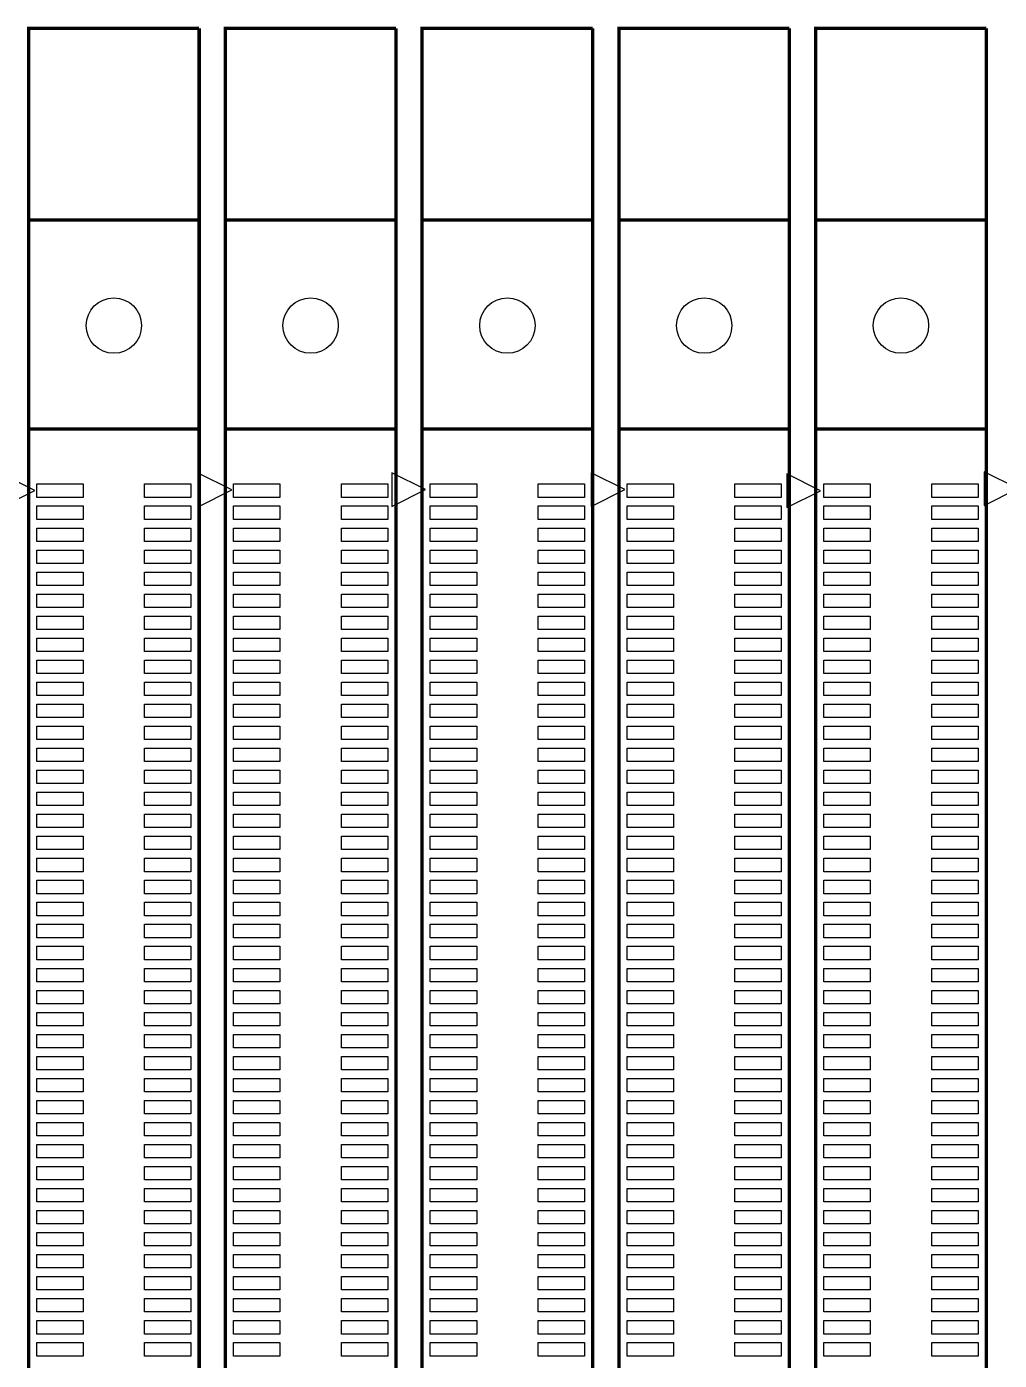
# Model space of a CAD drawing. Extents: x 0 to 344, y -1 to 330.
# Drawn here: x 251.9 to 296.1, y 108.5 to 169 of the extents above; entities that cross this region are included whole.
import ezdxf

# ---------------------------------------------------------------- set-up
doc = ezdxf.new("R2010")
doc.units = 0
doc.layers.add('PACKAGE_GEOMETRY_SILKSCREEN_TOP', color=3, linetype='CONTINUOUS')
doc.layers.add('PIN_TOP', color=4, linetype='CONTINUOUS')

msp = doc.modelspace()

# ---------------------------------------------------------------- linework, layer by layer
at = {"layer": 'PACKAGE_GEOMETRY_SILKSCREEN_TOP', "const_width": 0.1524}
for points in [[(259.715254, 168.959784), (251.965206, 168.959784), (251.965206, 3.95986), (259.715254, 3.95986), (259.715254, 6.709918)], [(259.715254, 11.543284), (259.715254, 168.959784)], [(260.905244, 6.02615), (260.905244, 3.95986), (268.655292, 3.95986), (268.655292, 168.959784)], [(268.655292, 168.959784), (260.905244, 168.959784), (260.905244, 11.400282)], [(269.845282, 6.757416), (269.845282, 3.95986), (277.59533, 3.95986), (277.59533, 168.959784)], [(277.59533, 168.959784), (269.845282, 168.959784), (269.845282, 11.47953)], [(286.535368, 168.959784), (278.78532, 168.959784), (278.78532, 10.98677)], [(286.535368, 10.95502), (286.535368, 168.959784)], [(295.475406, 168.959784), (287.725358, 168.959784), (287.725358, 3.95986), (295.475406, 3.95986), (295.475406, 6.630416)], [(295.475406, 10.98677), (295.475406, 168.959784)], [(251.965206, 160.259776), (259.715254, 160.259776)], [(259.340096, 160.259776), (252.34011, 160.259776)], [(260.905244, 160.259776), (268.655292, 160.259776)], [(268.280134, 160.259776), (261.280148, 160.259776)], [(269.845282, 160.259776), (277.59533, 160.259776)], [(277.220172, 160.259776), (270.220186, 160.259776)], [(278.78532, 160.259776), (286.535368, 160.259776)], [(286.16021, 160.259776), (279.160224, 160.259776)], [(287.725358, 160.259776), (295.475406, 160.259776)], [(295.100248, 160.259776), (288.100262, 160.259776)], [(259.715254, 150.759922), (251.965206, 150.759922)], [(268.655292, 150.759922), (260.905244, 150.759922)], [(277.59533, 150.759922), (269.845282, 150.759922)], [(286.535368, 150.759922), (278.78532, 150.759922)], [(295.475406, 150.759922), (287.725358, 150.759922)]]:
    msp.add_lwpolyline(points, dxfattribs=at)
at = {"layer": 'PACKAGE_GEOMETRY_SILKSCREEN_TOP'}
for points in [[(252.243844, 147.975574), (250.719844, 148.737574), (250.719844, 147.213574)], [(261.19963, 147.991576), (259.67563, 148.753576), (259.67563, 147.229576)], [(269.996412, 148.007324), (268.472412, 148.769324), (268.472412, 147.245324)], [(279.05583, 148.007578), (277.53183, 148.769578), (277.53183, 147.245578)], [(287.940242, 147.959826), (286.416242, 148.721826), (286.416242, 147.197826)], [(296.91203, 148.05533), (295.38803, 148.81733), (295.38803, 147.29333)]]:
    msp.add_lwpolyline(points, close=True, dxfattribs=at)
at = {"layer": 'PIN_TOP'}
for points in [[(252.336046, 148.264626), (254.444246, 148.264626), (254.444246, 147.655026), (252.336046, 147.655026)], [(257.23596, 148.264626), (259.34416, 148.264626), (259.34416, 147.655026), (257.23596, 147.655026)], [(261.276084, 148.264626), (263.384284, 148.264626), (263.384284, 147.655026), (261.276084, 147.655026)], [(266.175998, 148.264626), (268.284198, 148.264626), (268.284198, 147.655026), (266.175998, 147.655026)], [(270.216122, 148.264626), (272.324322, 148.264626), (272.324322, 147.655026), (270.216122, 147.655026)], [(275.116036, 148.264626), (277.224236, 148.264626), (277.224236, 147.655026), (275.116036, 147.655026)], [(279.15616, 148.264626), (281.26436, 148.264626), (281.26436, 147.655026), (279.15616, 147.655026)], [(284.056074, 148.264626), (286.164274, 148.264626), (286.164274, 147.655026), (284.056074, 147.655026)], [(288.096198, 148.264626), (290.204398, 148.264626), (290.204398, 147.655026), (288.096198, 147.655026)], [(292.996112, 148.264626), (295.104312, 148.264626), (295.104312, 147.655026), (292.996112, 147.655026)], [(252.336046, 147.264628), (254.444246, 147.264628), (254.444246, 146.655028), (252.336046, 146.655028)], [(257.23596, 147.264628), (259.34416, 147.264628), (259.34416, 146.655028), (257.23596, 146.655028)], [(261.276084, 147.264628), (263.384284, 147.264628), (263.384284, 146.655028), (261.276084, 146.655028)], [(266.175998, 147.264628), (268.284198, 147.264628), (268.284198, 146.655028), (266.175998, 146.655028)], [(270.216122, 147.264628), (272.324322, 147.264628), (272.324322, 146.655028), (270.216122, 146.655028)], [(275.116036, 147.264628), (277.224236, 147.264628), (277.224236, 146.655028), (275.116036, 146.655028)], [(279.15616, 147.264628), (281.26436, 147.264628), (281.26436, 146.655028), (279.15616, 146.655028)], [(284.056074, 147.264628), (286.164274, 147.264628), (286.164274, 146.655028), (284.056074, 146.655028)], [(288.096198, 147.264628), (290.204398, 147.264628), (290.204398, 146.655028), (288.096198, 146.655028)], [(292.996112, 147.264628), (295.104312, 147.264628), (295.104312, 146.655028), (292.996112, 146.655028)], [(252.336046, 146.26463), (254.444246, 146.26463), (254.444246, 145.65503), (252.336046, 145.65503)], [(257.23596, 146.26463), (259.34416, 146.26463), (259.34416, 145.65503), (257.23596, 145.65503)], [(261.276084, 146.26463), (263.384284, 146.26463), (263.384284, 145.65503), (261.276084, 145.65503)], [(266.175998, 146.26463), (268.284198, 146.26463), (268.284198, 145.65503), (266.175998, 145.65503)], [(270.216122, 146.26463), (272.324322, 146.26463), (272.324322, 145.65503), (270.216122, 145.65503)], [(275.116036, 146.26463), (277.224236, 146.26463), (277.224236, 145.65503), (275.116036, 145.65503)], [(279.15616, 146.26463), (281.26436, 146.26463), (281.26436, 145.65503), (279.15616, 145.65503)], [(284.056074, 146.26463), (286.164274, 146.26463), (286.164274, 145.65503), (284.056074, 145.65503)], [(288.096198, 146.26463), (290.204398, 146.26463), (290.204398, 145.65503), (288.096198, 145.65503)], [(292.996112, 146.26463), (295.104312, 146.26463), (295.104312, 145.65503), (292.996112, 145.65503)], [(252.336046, 145.264632), (254.444246, 145.264632), (254.444246, 144.655032), (252.336046, 144.655032)], [(257.23596, 145.264632), (259.34416, 145.264632), (259.34416, 144.655032), (257.23596, 144.655032)], [(261.276084, 145.264632), (263.384284, 145.264632), (263.384284, 144.655032), (261.276084, 144.655032)], [(266.175998, 145.264632), (268.284198, 145.264632), (268.284198, 144.655032), (266.175998, 144.655032)], [(270.216122, 145.264632), (272.324322, 145.264632), (272.324322, 144.655032), (270.216122, 144.655032)], [(275.116036, 145.264632), (277.224236, 145.264632), (277.224236, 144.655032), (275.116036, 144.655032)], [(279.15616, 145.264632), (281.26436, 145.264632), (281.26436, 144.655032), (279.15616, 144.655032)], [(284.056074, 145.264632), (286.164274, 145.264632), (286.164274, 144.655032), (284.056074, 144.655032)], [(288.096198, 145.264632), (290.204398, 145.264632), (290.204398, 144.655032), (288.096198, 144.655032)], [(292.996112, 145.264632), (295.104312, 145.264632), (295.104312, 144.655032), (292.996112, 144.655032)], [(252.336046, 144.264634), (254.444246, 144.264634), (254.444246, 143.655034), (252.336046, 143.655034)], [(257.23596, 144.264634), (259.34416, 144.264634), (259.34416, 143.655034), (257.23596, 143.655034)], [(261.276084, 144.264634), (263.384284, 144.264634), (263.384284, 143.655034), (261.276084, 143.655034)], [(266.175998, 144.264634), (268.284198, 144.264634), (268.284198, 143.655034), (266.175998, 143.655034)], [(270.216122, 144.264634), (272.324322, 144.264634), (272.324322, 143.655034), (270.216122, 143.655034)], [(275.116036, 144.264634), (277.224236, 144.264634), (277.224236, 143.655034), (275.116036, 143.655034)], [(279.15616, 144.264634), (281.26436, 144.264634), (281.26436, 143.655034), (279.15616, 143.655034)], [(284.056074, 144.264634), (286.164274, 144.264634), (286.164274, 143.655034), (284.056074, 143.655034)], [(288.096198, 144.264634), (290.204398, 144.264634), (290.204398, 143.655034), (288.096198, 143.655034)], [(292.996112, 144.264634), (295.104312, 144.264634), (295.104312, 143.655034), (292.996112, 143.655034)], [(252.336046, 143.264636), (254.444246, 143.264636), (254.444246, 142.655036), (252.336046, 142.655036)], [(257.23596, 143.264636), (259.34416, 143.264636), (259.34416, 142.655036), (257.23596, 142.655036)], [(261.276084, 143.264636), (263.384284, 143.264636), (263.384284, 142.655036), (261.276084, 142.655036)], [(266.175998, 143.264636), (268.284198, 143.264636), (268.284198, 142.655036), (266.175998, 142.655036)], [(270.216122, 143.264636), (272.324322, 143.264636), (272.324322, 142.655036), (270.216122, 142.655036)], [(275.116036, 143.264636), (277.224236, 143.264636), (277.224236, 142.655036), (275.116036, 142.655036)], [(279.15616, 143.264636), (281.26436, 143.264636), (281.26436, 142.655036), (279.15616, 142.655036)], [(284.056074, 143.264636), (286.164274, 143.264636), (286.164274, 142.655036), (284.056074, 142.655036)], [(288.096198, 143.264636), (290.204398, 143.264636), (290.204398, 142.655036), (288.096198, 142.655036)], [(292.996112, 143.264636), (295.104312, 143.264636), (295.104312, 142.655036), (292.996112, 142.655036)], [(252.336046, 142.264638), (254.444246, 142.264638), (254.444246, 141.655038), (252.336046, 141.655038)], [(257.23596, 142.264638), (259.34416, 142.264638), (259.34416, 141.655038), (257.23596, 141.655038)], [(261.276084, 142.264638), (263.384284, 142.264638), (263.384284, 141.655038), (261.276084, 141.655038)], [(266.175998, 142.264638), (268.284198, 142.264638), (268.284198, 141.655038), (266.175998, 141.655038)], [(270.216122, 142.264638), (272.324322, 142.264638), (272.324322, 141.655038), (270.216122, 141.655038)], [(275.116036, 142.264638), (277.224236, 142.264638), (277.224236, 141.655038), (275.116036, 141.655038)], [(279.15616, 142.264638), (281.26436, 142.264638), (281.26436, 141.655038), (279.15616, 141.655038)], [(284.056074, 142.264638), (286.164274, 142.264638), (286.164274, 141.655038), (284.056074, 141.655038)], [(288.096198, 142.264638), (290.204398, 142.264638), (290.204398, 141.655038), (288.096198, 141.655038)], [(292.996112, 142.264638), (295.104312, 142.264638), (295.104312, 141.655038), (292.996112, 141.655038)], [(252.336046, 141.26464), (254.444246, 141.26464), (254.444246, 140.65504), (252.336046, 140.65504)], [(257.23596, 141.26464), (259.34416, 141.26464), (259.34416, 140.65504), (257.23596, 140.65504)], [(261.276084, 141.26464), (263.384284, 141.26464), (263.384284, 140.65504), (261.276084, 140.65504)], [(266.175998, 141.26464), (268.284198, 141.26464), (268.284198, 140.65504), (266.175998, 140.65504)], [(270.216122, 141.26464), (272.324322, 141.26464), (272.324322, 140.65504), (270.216122, 140.65504)], [(275.116036, 141.26464), (277.224236, 141.26464), (277.224236, 140.65504), (275.116036, 140.65504)], [(279.15616, 141.26464), (281.26436, 141.26464), (281.26436, 140.65504), (279.15616, 140.65504)], [(284.056074, 141.26464), (286.164274, 141.26464), (286.164274, 140.65504), (284.056074, 140.65504)], [(288.096198, 141.26464), (290.204398, 141.26464), (290.204398, 140.65504), (288.096198, 140.65504)], [(292.996112, 141.26464), (295.104312, 141.26464), (295.104312, 140.65504), (292.996112, 140.65504)], [(252.336046, 140.264642), (254.444246, 140.264642), (254.444246, 139.655042), (252.336046, 139.655042)], [(257.23596, 140.264642), (259.34416, 140.264642), (259.34416, 139.655042), (257.23596, 139.655042)], [(261.276084, 140.264642), (263.384284, 140.264642), (263.384284, 139.655042), (261.276084, 139.655042)], [(266.175998, 140.264642), (268.284198, 140.264642), (268.284198, 139.655042), (266.175998, 139.655042)], [(270.216122, 140.264642), (272.324322, 140.264642), (272.324322, 139.655042), (270.216122, 139.655042)], [(275.116036, 140.264642), (277.224236, 140.264642), (277.224236, 139.655042), (275.116036, 139.655042)], [(279.15616, 140.264642), (281.26436, 140.264642), (281.26436, 139.655042), (279.15616, 139.655042)], [(284.056074, 140.264642), (286.164274, 140.264642), (286.164274, 139.655042), (284.056074, 139.655042)], [(288.096198, 140.264642), (290.204398, 140.264642), (290.204398, 139.655042), (288.096198, 139.655042)], [(292.996112, 140.264642), (295.104312, 140.264642), (295.104312, 139.655042), (292.996112, 139.655042)], [(252.336046, 139.264644), (254.444246, 139.264644), (254.444246, 138.655044), (252.336046, 138.655044)], [(257.23596, 139.264644), (259.34416, 139.264644), (259.34416, 138.655044), (257.23596, 138.655044)], [(261.276084, 139.264644), (263.384284, 139.264644), (263.384284, 138.655044), (261.276084, 138.655044)], [(266.175998, 139.264644), (268.284198, 139.264644), (268.284198, 138.655044), (266.175998, 138.655044)], [(270.216122, 139.264644), (272.324322, 139.264644), (272.324322, 138.655044), (270.216122, 138.655044)], [(275.116036, 139.264644), (277.224236, 139.264644), (277.224236, 138.655044), (275.116036, 138.655044)], [(279.15616, 139.264644), (281.26436, 139.264644), (281.26436, 138.655044), (279.15616, 138.655044)], [(284.056074, 139.264644), (286.164274, 139.264644), (286.164274, 138.655044), (284.056074, 138.655044)], [(288.096198, 139.264644), (290.204398, 139.264644), (290.204398, 138.655044), (288.096198, 138.655044)], [(292.996112, 139.264644), (295.104312, 139.264644), (295.104312, 138.655044), (292.996112, 138.655044)], [(252.336046, 138.264646), (254.444246, 138.264646), (254.444246, 137.655046), (252.336046, 137.655046)], [(257.23596, 138.264646), (259.34416, 138.264646), (259.34416, 137.655046), (257.23596, 137.655046)], [(261.276084, 138.264646), (263.384284, 138.264646), (263.384284, 137.655046), (261.276084, 137.655046)], [(266.175998, 138.264646), (268.284198, 138.264646), (268.284198, 137.655046), (266.175998, 137.655046)], [(270.216122, 138.264646), (272.324322, 138.264646), (272.324322, 137.655046), (270.216122, 137.655046)], [(275.116036, 138.264646), (277.224236, 138.264646), (277.224236, 137.655046), (275.116036, 137.655046)], [(279.15616, 138.264646), (281.26436, 138.264646), (281.26436, 137.655046), (279.15616, 137.655046)], [(284.056074, 138.264646), (286.164274, 138.264646), (286.164274, 137.655046), (284.056074, 137.655046)], [(288.096198, 138.264646), (290.204398, 138.264646), (290.204398, 137.655046), (288.096198, 137.655046)], [(292.996112, 138.264646), (295.104312, 138.264646), (295.104312, 137.655046), (292.996112, 137.655046)], [(252.336046, 137.264648), (254.444246, 137.264648), (254.444246, 136.655048), (252.336046, 136.655048)], [(257.23596, 137.264648), (259.34416, 137.264648), (259.34416, 136.655048), (257.23596, 136.655048)], [(261.276084, 137.264648), (263.384284, 137.264648), (263.384284, 136.655048), (261.276084, 136.655048)], [(266.175998, 137.264648), (268.284198, 137.264648), (268.284198, 136.655048), (266.175998, 136.655048)], [(270.216122, 137.264648), (272.324322, 137.264648), (272.324322, 136.655048), (270.216122, 136.655048)], [(275.116036, 137.264648), (277.224236, 137.264648), (277.224236, 136.655048), (275.116036, 136.655048)], [(279.15616, 137.264648), (281.26436, 137.264648), (281.26436, 136.655048), (279.15616, 136.655048)], [(284.056074, 137.264648), (286.164274, 137.264648), (286.164274, 136.655048), (284.056074, 136.655048)], [(288.096198, 137.264648), (290.204398, 137.264648), (290.204398, 136.655048), (288.096198, 136.655048)], [(292.996112, 137.264648), (295.104312, 137.264648), (295.104312, 136.655048), (292.996112, 136.655048)], [(252.336046, 136.26465), (254.444246, 136.26465), (254.444246, 135.65505), (252.336046, 135.65505)], [(257.23596, 136.26465), (259.34416, 136.26465), (259.34416, 135.65505), (257.23596, 135.65505)], [(261.276084, 136.26465), (263.384284, 136.26465), (263.384284, 135.65505), (261.276084, 135.65505)], [(266.175998, 136.26465), (268.284198, 136.26465), (268.284198, 135.65505), (266.175998, 135.65505)], [(270.216122, 136.26465), (272.324322, 136.26465), (272.324322, 135.65505), (270.216122, 135.65505)], [(275.116036, 136.26465), (277.224236, 136.26465), (277.224236, 135.65505), (275.116036, 135.65505)], [(279.15616, 136.26465), (281.26436, 136.26465), (281.26436, 135.65505), (279.15616, 135.65505)], [(284.056074, 136.26465), (286.164274, 136.26465), (286.164274, 135.65505), (284.056074, 135.65505)], [(288.096198, 136.26465), (290.204398, 136.26465), (290.204398, 135.65505), (288.096198, 135.65505)], [(292.996112, 136.26465), (295.104312, 136.26465), (295.104312, 135.65505), (292.996112, 135.65505)], [(252.336046, 135.264652), (254.444246, 135.264652), (254.444246, 134.655052), (252.336046, 134.655052)], [(257.23596, 135.264652), (259.34416, 135.264652), (259.34416, 134.655052), (257.23596, 134.655052)], [(261.276084, 135.264652), (263.384284, 135.264652), (263.384284, 134.655052), (261.276084, 134.655052)], [(266.175998, 135.264652), (268.284198, 135.264652), (268.284198, 134.655052), (266.175998, 134.655052)], [(270.216122, 135.264652), (272.324322, 135.264652), (272.324322, 134.655052), (270.216122, 134.655052)], [(275.116036, 135.264652), (277.224236, 135.264652), (277.224236, 134.655052), (275.116036, 134.655052)], [(279.15616, 135.264652), (281.26436, 135.264652), (281.26436, 134.655052), (279.15616, 134.655052)], [(284.056074, 135.264652), (286.164274, 135.264652), (286.164274, 134.655052), (284.056074, 134.655052)], [(288.096198, 135.264652), (290.204398, 135.264652), (290.204398, 134.655052), (288.096198, 134.655052)], [(292.996112, 135.264652), (295.104312, 135.264652), (295.104312, 134.655052), (292.996112, 134.655052)], [(252.336046, 134.264654), (254.444246, 134.264654), (254.444246, 133.655054), (252.336046, 133.655054)], [(257.23596, 134.264654), (259.34416, 134.264654), (259.34416, 133.655054), (257.23596, 133.655054)], [(261.276084, 134.264654), (263.384284, 134.264654), (263.384284, 133.655054), (261.276084, 133.655054)], [(266.175998, 134.264654), (268.284198, 134.264654), (268.284198, 133.655054), (266.175998, 133.655054)], [(270.216122, 134.264654), (272.324322, 134.264654), (272.324322, 133.655054), (270.216122, 133.655054)], [(275.116036, 134.264654), (277.224236, 134.264654), (277.224236, 133.655054), (275.116036, 133.655054)], [(279.15616, 134.264654), (281.26436, 134.264654), (281.26436, 133.655054), (279.15616, 133.655054)], [(284.056074, 134.264654), (286.164274, 134.264654), (286.164274, 133.655054), (284.056074, 133.655054)], [(288.096198, 134.264654), (290.204398, 134.264654), (290.204398, 133.655054), (288.096198, 133.655054)], [(292.996112, 134.264654), (295.104312, 134.264654), (295.104312, 133.655054), (292.996112, 133.655054)], [(252.336046, 133.264656), (254.444246, 133.264656), (254.444246, 132.655056), (252.336046, 132.655056)], [(257.23596, 133.264656), (259.34416, 133.264656), (259.34416, 132.655056), (257.23596, 132.655056)], [(261.276084, 133.264656), (263.384284, 133.264656), (263.384284, 132.655056), (261.276084, 132.655056)], [(266.175998, 133.264656), (268.284198, 133.264656), (268.284198, 132.655056), (266.175998, 132.655056)], [(270.216122, 133.264656), (272.324322, 133.264656), (272.324322, 132.655056), (270.216122, 132.655056)], [(275.116036, 133.264656), (277.224236, 133.264656), (277.224236, 132.655056), (275.116036, 132.655056)], [(279.15616, 133.264656), (281.26436, 133.264656), (281.26436, 132.655056), (279.15616, 132.655056)], [(284.056074, 133.264656), (286.164274, 133.264656), (286.164274, 132.655056), (284.056074, 132.655056)], [(288.096198, 133.264656), (290.204398, 133.264656), (290.204398, 132.655056), (288.096198, 132.655056)], [(292.996112, 133.264656), (295.104312, 133.264656), (295.104312, 132.655056), (292.996112, 132.655056)], [(252.336046, 132.264658), (254.444246, 132.264658), (254.444246, 131.655058), (252.336046, 131.655058)], [(257.23596, 132.264658), (259.34416, 132.264658), (259.34416, 131.655058), (257.23596, 131.655058)], [(261.276084, 132.264658), (263.384284, 132.264658), (263.384284, 131.655058), (261.276084, 131.655058)], [(266.175998, 132.264658), (268.284198, 132.264658), (268.284198, 131.655058), (266.175998, 131.655058)], [(270.216122, 132.264658), (272.324322, 132.264658), (272.324322, 131.655058), (270.216122, 131.655058)], [(275.116036, 132.264658), (277.224236, 132.264658), (277.224236, 131.655058), (275.116036, 131.655058)], [(279.15616, 132.264658), (281.26436, 132.264658), (281.26436, 131.655058), (279.15616, 131.655058)], [(284.056074, 132.264658), (286.164274, 132.264658), (286.164274, 131.655058), (284.056074, 131.655058)], [(288.096198, 132.264658), (290.204398, 132.264658), (290.204398, 131.655058), (288.096198, 131.655058)], [(292.996112, 132.264658), (295.104312, 132.264658), (295.104312, 131.655058), (292.996112, 131.655058)], [(252.336046, 131.26466), (254.444246, 131.26466), (254.444246, 130.65506), (252.336046, 130.65506)], [(257.23596, 131.26466), (259.34416, 131.26466), (259.34416, 130.65506), (257.23596, 130.65506)], [(261.276084, 131.26466), (263.384284, 131.26466), (263.384284, 130.65506), (261.276084, 130.65506)], [(266.175998, 131.26466), (268.284198, 131.26466), (268.284198, 130.65506), (266.175998, 130.65506)], [(270.216122, 131.26466), (272.324322, 131.26466), (272.324322, 130.65506), (270.216122, 130.65506)], [(275.116036, 131.26466), (277.224236, 131.26466), (277.224236, 130.65506), (275.116036, 130.65506)], [(279.15616, 131.26466), (281.26436, 131.26466), (281.26436, 130.65506), (279.15616, 130.65506)], [(284.056074, 131.26466), (286.164274, 131.26466), (286.164274, 130.65506), (284.056074, 130.65506)], [(288.096198, 131.26466), (290.204398, 131.26466), (290.204398, 130.65506), (288.096198, 130.65506)], [(292.996112, 131.26466), (295.104312, 131.26466), (295.104312, 130.65506), (292.996112, 130.65506)], [(252.336046, 130.264662), (254.444246, 130.264662), (254.444246, 129.655062), (252.336046, 129.655062)], [(257.23596, 130.264662), (259.34416, 130.264662), (259.34416, 129.655062), (257.23596, 129.655062)], [(261.276084, 130.264662), (263.384284, 130.264662), (263.384284, 129.655062), (261.276084, 129.655062)], [(266.175998, 130.264662), (268.284198, 130.264662), (268.284198, 129.655062), (266.175998, 129.655062)], [(270.216122, 130.264662), (272.324322, 130.264662), (272.324322, 129.655062), (270.216122, 129.655062)], [(275.116036, 130.264662), (277.224236, 130.264662), (277.224236, 129.655062), (275.116036, 129.655062)], [(279.15616, 130.264662), (281.26436, 130.264662), (281.26436, 129.655062), (279.15616, 129.655062)], [(284.056074, 130.264662), (286.164274, 130.264662), (286.164274, 129.655062), (284.056074, 129.655062)], [(288.096198, 130.264662), (290.204398, 130.264662), (290.204398, 129.655062), (288.096198, 129.655062)], [(292.996112, 130.264662), (295.104312, 130.264662), (295.104312, 129.655062), (292.996112, 129.655062)], [(252.336046, 129.264664), (254.444246, 129.264664), (254.444246, 128.655064), (252.336046, 128.655064)], [(257.23596, 129.264664), (259.34416, 129.264664), (259.34416, 128.655064), (257.23596, 128.655064)], [(261.276084, 129.264664), (263.384284, 129.264664), (263.384284, 128.655064), (261.276084, 128.655064)], [(266.175998, 129.264664), (268.284198, 129.264664), (268.284198, 128.655064), (266.175998, 128.655064)], [(270.216122, 129.264664), (272.324322, 129.264664), (272.324322, 128.655064), (270.216122, 128.655064)], [(275.116036, 129.264664), (277.224236, 129.264664), (277.224236, 128.655064), (275.116036, 128.655064)], [(279.15616, 129.264664), (281.26436, 129.264664), (281.26436, 128.655064), (279.15616, 128.655064)], [(284.056074, 129.264664), (286.164274, 129.264664), (286.164274, 128.655064), (284.056074, 128.655064)], [(288.096198, 129.264664), (290.204398, 129.264664), (290.204398, 128.655064), (288.096198, 128.655064)], [(292.996112, 129.264664), (295.104312, 129.264664), (295.104312, 128.655064), (292.996112, 128.655064)], [(252.336046, 128.264666), (254.444246, 128.264666), (254.444246, 127.655066), (252.336046, 127.655066)], [(257.23596, 128.264666), (259.34416, 128.264666), (259.34416, 127.655066), (257.23596, 127.655066)], [(261.276084, 128.264666), (263.384284, 128.264666), (263.384284, 127.655066), (261.276084, 127.655066)], [(266.175998, 128.264666), (268.284198, 128.264666), (268.284198, 127.655066), (266.175998, 127.655066)], [(270.216122, 128.264666), (272.324322, 128.264666), (272.324322, 127.655066), (270.216122, 127.655066)], [(275.116036, 128.264666), (277.224236, 128.264666), (277.224236, 127.655066), (275.116036, 127.655066)], [(279.15616, 128.264666), (281.26436, 128.264666), (281.26436, 127.655066), (279.15616, 127.655066)], [(284.056074, 128.264666), (286.164274, 128.264666), (286.164274, 127.655066), (284.056074, 127.655066)], [(288.096198, 128.264666), (290.204398, 128.264666), (290.204398, 127.655066), (288.096198, 127.655066)], [(292.996112, 128.264666), (295.104312, 128.264666), (295.104312, 127.655066), (292.996112, 127.655066)], [(252.336046, 127.264668), (254.444246, 127.264668), (254.444246, 126.655068), (252.336046, 126.655068)], [(257.23596, 127.264668), (259.34416, 127.264668), (259.34416, 126.655068), (257.23596, 126.655068)], [(261.276084, 127.264668), (263.384284, 127.264668), (263.384284, 126.655068), (261.276084, 126.655068)], [(266.175998, 127.264668), (268.284198, 127.264668), (268.284198, 126.655068), (266.175998, 126.655068)], [(270.216122, 127.264668), (272.324322, 127.264668), (272.324322, 126.655068), (270.216122, 126.655068)], [(275.116036, 127.264668), (277.224236, 127.264668), (277.224236, 126.655068), (275.116036, 126.655068)], [(279.15616, 127.264668), (281.26436, 127.264668), (281.26436, 126.655068), (279.15616, 126.655068)], [(284.056074, 127.264668), (286.164274, 127.264668), (286.164274, 126.655068), (284.056074, 126.655068)], [(288.096198, 127.264668), (290.204398, 127.264668), (290.204398, 126.655068), (288.096198, 126.655068)], [(292.996112, 127.264668), (295.104312, 127.264668), (295.104312, 126.655068), (292.996112, 126.655068)], [(252.336046, 126.26467), (254.444246, 126.26467), (254.444246, 125.65507), (252.336046, 125.65507)], [(257.23596, 126.26467), (259.34416, 126.26467), (259.34416, 125.65507), (257.23596, 125.65507)], [(261.276084, 126.26467), (263.384284, 126.26467), (263.384284, 125.65507), (261.276084, 125.65507)], [(266.175998, 126.26467), (268.284198, 126.26467), (268.284198, 125.65507), (266.175998, 125.65507)], [(270.216122, 126.26467), (272.324322, 126.26467), (272.324322, 125.65507), (270.216122, 125.65507)], [(275.116036, 126.26467), (277.224236, 126.26467), (277.224236, 125.65507), (275.116036, 125.65507)], [(279.15616, 126.26467), (281.26436, 126.26467), (281.26436, 125.65507), (279.15616, 125.65507)], [(284.056074, 126.26467), (286.164274, 126.26467), (286.164274, 125.65507), (284.056074, 125.65507)], [(288.096198, 126.26467), (290.204398, 126.26467), (290.204398, 125.65507), (288.096198, 125.65507)], [(292.996112, 126.26467), (295.104312, 126.26467), (295.104312, 125.65507), (292.996112, 125.65507)], [(252.336046, 125.264672), (254.444246, 125.264672), (254.444246, 124.655072), (252.336046, 124.655072)], [(257.23596, 125.264672), (259.34416, 125.264672), (259.34416, 124.655072), (257.23596, 124.655072)], [(261.276084, 125.264672), (263.384284, 125.264672), (263.384284, 124.655072), (261.276084, 124.655072)], [(266.175998, 125.264672), (268.284198, 125.264672), (268.284198, 124.655072), (266.175998, 124.655072)], [(270.216122, 125.264672), (272.324322, 125.264672), (272.324322, 124.655072), (270.216122, 124.655072)], [(275.116036, 125.264672), (277.224236, 125.264672), (277.224236, 124.655072), (275.116036, 124.655072)], [(279.15616, 125.264672), (281.26436, 125.264672), (281.26436, 124.655072), (279.15616, 124.655072)], [(284.056074, 125.264672), (286.164274, 125.264672), (286.164274, 124.655072), (284.056074, 124.655072)], [(288.096198, 125.264672), (290.204398, 125.264672), (290.204398, 124.655072), (288.096198, 124.655072)], [(292.996112, 125.264672), (295.104312, 125.264672), (295.104312, 124.655072), (292.996112, 124.655072)], [(252.336046, 124.264674), (254.444246, 124.264674), (254.444246, 123.655074), (252.336046, 123.655074)], [(257.23596, 124.264674), (259.34416, 124.264674), (259.34416, 123.655074), (257.23596, 123.655074)], [(261.276084, 124.264674), (263.384284, 124.264674), (263.384284, 123.655074), (261.276084, 123.655074)], [(266.175998, 124.264674), (268.284198, 124.264674), (268.284198, 123.655074), (266.175998, 123.655074)], [(270.216122, 124.264674), (272.324322, 124.264674), (272.324322, 123.655074), (270.216122, 123.655074)], [(275.116036, 124.264674), (277.224236, 124.264674), (277.224236, 123.655074), (275.116036, 123.655074)], [(279.15616, 124.264674), (281.26436, 124.264674), (281.26436, 123.655074), (279.15616, 123.655074)], [(284.056074, 124.264674), (286.164274, 124.264674), (286.164274, 123.655074), (284.056074, 123.655074)], [(288.096198, 124.264674), (290.204398, 124.264674), (290.204398, 123.655074), (288.096198, 123.655074)], [(292.996112, 124.264674), (295.104312, 124.264674), (295.104312, 123.655074), (292.996112, 123.655074)], [(252.336046, 123.264676), (254.444246, 123.264676), (254.444246, 122.655076), (252.336046, 122.655076)], [(257.23596, 123.264676), (259.34416, 123.264676), (259.34416, 122.655076), (257.23596, 122.655076)], [(261.276084, 123.264676), (263.384284, 123.264676), (263.384284, 122.655076), (261.276084, 122.655076)], [(266.175998, 123.264676), (268.284198, 123.264676), (268.284198, 122.655076), (266.175998, 122.655076)], [(270.216122, 123.264676), (272.324322, 123.264676), (272.324322, 122.655076), (270.216122, 122.655076)], [(275.116036, 123.264676), (277.224236, 123.264676), (277.224236, 122.655076), (275.116036, 122.655076)], [(279.15616, 123.264676), (281.26436, 123.264676), (281.26436, 122.655076), (279.15616, 122.655076)], [(284.056074, 123.264676), (286.164274, 123.264676), (286.164274, 122.655076), (284.056074, 122.655076)], [(288.096198, 123.264676), (290.204398, 123.264676), (290.204398, 122.655076), (288.096198, 122.655076)], [(292.996112, 123.264676), (295.104312, 123.264676), (295.104312, 122.655076), (292.996112, 122.655076)], [(252.336046, 122.264678), (254.444246, 122.264678), (254.444246, 121.655078), (252.336046, 121.655078)], [(257.23596, 122.264678), (259.34416, 122.264678), (259.34416, 121.655078), (257.23596, 121.655078)], [(261.276084, 122.264678), (263.384284, 122.264678), (263.384284, 121.655078), (261.276084, 121.655078)], [(266.175998, 122.264678), (268.284198, 122.264678), (268.284198, 121.655078), (266.175998, 121.655078)], [(270.216122, 122.264678), (272.324322, 122.264678), (272.324322, 121.655078), (270.216122, 121.655078)], [(275.116036, 122.264678), (277.224236, 122.264678), (277.224236, 121.655078), (275.116036, 121.655078)], [(279.15616, 122.264678), (281.26436, 122.264678), (281.26436, 121.655078), (279.15616, 121.655078)], [(284.056074, 122.264678), (286.164274, 122.264678), (286.164274, 121.655078), (284.056074, 121.655078)], [(288.096198, 122.264678), (290.204398, 122.264678), (290.204398, 121.655078), (288.096198, 121.655078)], [(292.996112, 122.264678), (295.104312, 122.264678), (295.104312, 121.655078), (292.996112, 121.655078)], [(252.336046, 121.26468), (254.444246, 121.26468), (254.444246, 120.65508), (252.336046, 120.65508)], [(257.23596, 121.26468), (259.34416, 121.26468), (259.34416, 120.65508), (257.23596, 120.65508)], [(261.276084, 121.26468), (263.384284, 121.26468), (263.384284, 120.65508), (261.276084, 120.65508)], [(266.175998, 121.26468), (268.284198, 121.26468), (268.284198, 120.65508), (266.175998, 120.65508)], [(270.216122, 121.26468), (272.324322, 121.26468), (272.324322, 120.65508), (270.216122, 120.65508)], [(275.116036, 121.26468), (277.224236, 121.26468), (277.224236, 120.65508), (275.116036, 120.65508)], [(279.15616, 121.26468), (281.26436, 121.26468), (281.26436, 120.65508), (279.15616, 120.65508)], [(284.056074, 121.26468), (286.164274, 121.26468), (286.164274, 120.65508), (284.056074, 120.65508)], [(288.096198, 121.26468), (290.204398, 121.26468), (290.204398, 120.65508), (288.096198, 120.65508)], [(292.996112, 121.26468), (295.104312, 121.26468), (295.104312, 120.65508), (292.996112, 120.65508)], [(252.336046, 120.264682), (254.444246, 120.264682), (254.444246, 119.655082), (252.336046, 119.655082)], [(257.23596, 120.264682), (259.34416, 120.264682), (259.34416, 119.655082), (257.23596, 119.655082)], [(261.276084, 120.264682), (263.384284, 120.264682), (263.384284, 119.655082), (261.276084, 119.655082)], [(266.175998, 120.264682), (268.284198, 120.264682), (268.284198, 119.655082), (266.175998, 119.655082)], [(270.216122, 120.264682), (272.324322, 120.264682), (272.324322, 119.655082), (270.216122, 119.655082)], [(275.116036, 120.264682), (277.224236, 120.264682), (277.224236, 119.655082), (275.116036, 119.655082)], [(279.15616, 120.264682), (281.26436, 120.264682), (281.26436, 119.655082), (279.15616, 119.655082)], [(284.056074, 120.264682), (286.164274, 120.264682), (286.164274, 119.655082), (284.056074, 119.655082)], [(288.096198, 120.264682), (290.204398, 120.264682), (290.204398, 119.655082), (288.096198, 119.655082)], [(292.996112, 120.264682), (295.104312, 120.264682), (295.104312, 119.655082), (292.996112, 119.655082)], [(252.336046, 119.264684), (254.444246, 119.264684), (254.444246, 118.655084), (252.336046, 118.655084)], [(257.23596, 119.264684), (259.34416, 119.264684), (259.34416, 118.655084), (257.23596, 118.655084)], [(261.276084, 119.264684), (263.384284, 119.264684), (263.384284, 118.655084), (261.276084, 118.655084)], [(266.175998, 119.264684), (268.284198, 119.264684), (268.284198, 118.655084), (266.175998, 118.655084)], [(270.216122, 119.264684), (272.324322, 119.264684), (272.324322, 118.655084), (270.216122, 118.655084)], [(275.116036, 119.264684), (277.224236, 119.264684), (277.224236, 118.655084), (275.116036, 118.655084)], [(279.15616, 119.264684), (281.26436, 119.264684), (281.26436, 118.655084), (279.15616, 118.655084)], [(284.056074, 119.264684), (286.164274, 119.264684), (286.164274, 118.655084), (284.056074, 118.655084)], [(288.096198, 119.264684), (290.204398, 119.264684), (290.204398, 118.655084), (288.096198, 118.655084)], [(292.996112, 119.264684), (295.104312, 119.264684), (295.104312, 118.655084), (292.996112, 118.655084)], [(252.336046, 118.264686), (254.444246, 118.264686), (254.444246, 117.655086), (252.336046, 117.655086)], [(257.23596, 118.264686), (259.34416, 118.264686), (259.34416, 117.655086), (257.23596, 117.655086)], [(261.276084, 118.264686), (263.384284, 118.264686), (263.384284, 117.655086), (261.276084, 117.655086)], [(266.175998, 118.264686), (268.284198, 118.264686), (268.284198, 117.655086), (266.175998, 117.655086)], [(270.216122, 118.264686), (272.324322, 118.264686), (272.324322, 117.655086), (270.216122, 117.655086)], [(275.116036, 118.264686), (277.224236, 118.264686), (277.224236, 117.655086), (275.116036, 117.655086)], [(279.15616, 118.264686), (281.26436, 118.264686), (281.26436, 117.655086), (279.15616, 117.655086)], [(284.056074, 118.264686), (286.164274, 118.264686), (286.164274, 117.655086), (284.056074, 117.655086)], [(288.096198, 118.264686), (290.204398, 118.264686), (290.204398, 117.655086), (288.096198, 117.655086)], [(292.996112, 118.264686), (295.104312, 118.264686), (295.104312, 117.655086), (292.996112, 117.655086)], [(252.336046, 117.264688), (254.444246, 117.264688), (254.444246, 116.655088), (252.336046, 116.655088)], [(257.23596, 117.264688), (259.34416, 117.264688), (259.34416, 116.655088), (257.23596, 116.655088)], [(261.276084, 117.264688), (263.384284, 117.264688), (263.384284, 116.655088), (261.276084, 116.655088)], [(266.175998, 117.264688), (268.284198, 117.264688), (268.284198, 116.655088), (266.175998, 116.655088)], [(270.216122, 117.264688), (272.324322, 117.264688), (272.324322, 116.655088), (270.216122, 116.655088)], [(275.116036, 117.264688), (277.224236, 117.264688), (277.224236, 116.655088), (275.116036, 116.655088)], [(279.15616, 117.264688), (281.26436, 117.264688), (281.26436, 116.655088), (279.15616, 116.655088)], [(284.056074, 117.264688), (286.164274, 117.264688), (286.164274, 116.655088), (284.056074, 116.655088)], [(288.096198, 117.264688), (290.204398, 117.264688), (290.204398, 116.655088), (288.096198, 116.655088)], [(292.996112, 117.264688), (295.104312, 117.264688), (295.104312, 116.655088), (292.996112, 116.655088)], [(252.336046, 116.26469), (254.444246, 116.26469), (254.444246, 115.65509), (252.336046, 115.65509)], [(257.23596, 116.26469), (259.34416, 116.26469), (259.34416, 115.65509), (257.23596, 115.65509)], [(261.276084, 116.26469), (263.384284, 116.26469), (263.384284, 115.65509), (261.276084, 115.65509)], [(266.175998, 116.26469), (268.284198, 116.26469), (268.284198, 115.65509), (266.175998, 115.65509)], [(270.216122, 116.26469), (272.324322, 116.26469), (272.324322, 115.65509), (270.216122, 115.65509)], [(275.116036, 116.26469), (277.224236, 116.26469), (277.224236, 115.65509), (275.116036, 115.65509)], [(279.15616, 116.26469), (281.26436, 116.26469), (281.26436, 115.65509), (279.15616, 115.65509)], [(284.056074, 116.26469), (286.164274, 116.26469), (286.164274, 115.65509), (284.056074, 115.65509)], [(288.096198, 116.26469), (290.204398, 116.26469), (290.204398, 115.65509), (288.096198, 115.65509)], [(292.996112, 116.26469), (295.104312, 116.26469), (295.104312, 115.65509), (292.996112, 115.65509)], [(252.336046, 115.264692), (254.444246, 115.264692), (254.444246, 114.655092), (252.336046, 114.655092)], [(257.23596, 115.264692), (259.34416, 115.264692), (259.34416, 114.655092), (257.23596, 114.655092)], [(261.276084, 115.264692), (263.384284, 115.264692), (263.384284, 114.655092), (261.276084, 114.655092)], [(266.175998, 115.264692), (268.284198, 115.264692), (268.284198, 114.655092), (266.175998, 114.655092)], [(270.216122, 115.264692), (272.324322, 115.264692), (272.324322, 114.655092), (270.216122, 114.655092)], [(275.116036, 115.264692), (277.224236, 115.264692), (277.224236, 114.655092), (275.116036, 114.655092)], [(279.15616, 115.264692), (281.26436, 115.264692), (281.26436, 114.655092), (279.15616, 114.655092)], [(284.056074, 115.264692), (286.164274, 115.264692), (286.164274, 114.655092), (284.056074, 114.655092)], [(288.096198, 115.264692), (290.204398, 115.264692), (290.204398, 114.655092), (288.096198, 114.655092)], [(292.996112, 115.264692), (295.104312, 115.264692), (295.104312, 114.655092), (292.996112, 114.655092)], [(252.336046, 114.264694), (254.444246, 114.264694), (254.444246, 113.655094), (252.336046, 113.655094)], [(257.23596, 114.264694), (259.34416, 114.264694), (259.34416, 113.655094), (257.23596, 113.655094)], [(261.276084, 114.264694), (263.384284, 114.264694), (263.384284, 113.655094), (261.276084, 113.655094)], [(266.175998, 114.264694), (268.284198, 114.264694), (268.284198, 113.655094), (266.175998, 113.655094)], [(270.216122, 114.264694), (272.324322, 114.264694), (272.324322, 113.655094), (270.216122, 113.655094)], [(275.116036, 114.264694), (277.224236, 114.264694), (277.224236, 113.655094), (275.116036, 113.655094)], [(279.15616, 114.264694), (281.26436, 114.264694), (281.26436, 113.655094), (279.15616, 113.655094)], [(284.056074, 114.264694), (286.164274, 114.264694), (286.164274, 113.655094), (284.056074, 113.655094)], [(288.096198, 114.264694), (290.204398, 114.264694), (290.204398, 113.655094), (288.096198, 113.655094)], [(292.996112, 114.264694), (295.104312, 114.264694), (295.104312, 113.655094), (292.996112, 113.655094)], [(252.336046, 113.264696), (254.444246, 113.264696), (254.444246, 112.655096), (252.336046, 112.655096)], [(257.23596, 113.264696), (259.34416, 113.264696), (259.34416, 112.655096), (257.23596, 112.655096)], [(261.276084, 113.264696), (263.384284, 113.264696), (263.384284, 112.655096), (261.276084, 112.655096)], [(266.175998, 113.264696), (268.284198, 113.264696), (268.284198, 112.655096), (266.175998, 112.655096)], [(270.216122, 113.264696), (272.324322, 113.264696), (272.324322, 112.655096), (270.216122, 112.655096)], [(275.116036, 113.264696), (277.224236, 113.264696), (277.224236, 112.655096), (275.116036, 112.655096)], [(279.15616, 113.264696), (281.26436, 113.264696), (281.26436, 112.655096), (279.15616, 112.655096)], [(284.056074, 113.264696), (286.164274, 113.264696), (286.164274, 112.655096), (284.056074, 112.655096)], [(288.096198, 113.264696), (290.204398, 113.264696), (290.204398, 112.655096), (288.096198, 112.655096)], [(292.996112, 113.264696), (295.104312, 113.264696), (295.104312, 112.655096), (292.996112, 112.655096)], [(252.336046, 112.264698), (254.444246, 112.264698), (254.444246, 111.655098), (252.336046, 111.655098)], [(257.23596, 112.264698), (259.34416, 112.264698), (259.34416, 111.655098), (257.23596, 111.655098)], [(261.276084, 112.264698), (263.384284, 112.264698), (263.384284, 111.655098), (261.276084, 111.655098)], [(266.175998, 112.264698), (268.284198, 112.264698), (268.284198, 111.655098), (266.175998, 111.655098)], [(270.216122, 112.264698), (272.324322, 112.264698), (272.324322, 111.655098), (270.216122, 111.655098)], [(275.116036, 112.264698), (277.224236, 112.264698), (277.224236, 111.655098), (275.116036, 111.655098)], [(279.15616, 112.264698), (281.26436, 112.264698), (281.26436, 111.655098), (279.15616, 111.655098)], [(284.056074, 112.264698), (286.164274, 112.264698), (286.164274, 111.655098), (284.056074, 111.655098)], [(288.096198, 112.264698), (290.204398, 112.264698), (290.204398, 111.655098), (288.096198, 111.655098)], [(292.996112, 112.264698), (295.104312, 112.264698), (295.104312, 111.655098), (292.996112, 111.655098)], [(252.336046, 111.2647), (254.444246, 111.2647), (254.444246, 110.6551), (252.336046, 110.6551)], [(257.23596, 111.2647), (259.34416, 111.2647), (259.34416, 110.6551), (257.23596, 110.6551)], [(261.276084, 111.2647), (263.384284, 111.2647), (263.384284, 110.6551), (261.276084, 110.6551)], [(266.175998, 111.2647), (268.284198, 111.2647), (268.284198, 110.6551), (266.175998, 110.6551)], [(270.216122, 111.2647), (272.324322, 111.2647), (272.324322, 110.6551), (270.216122, 110.6551)], [(275.116036, 111.2647), (277.224236, 111.2647), (277.224236, 110.6551), (275.116036, 110.6551)], [(279.15616, 111.2647), (281.26436, 111.2647), (281.26436, 110.6551), (279.15616, 110.6551)], [(284.056074, 111.2647), (286.164274, 111.2647), (286.164274, 110.6551), (284.056074, 110.6551)], [(288.096198, 111.2647), (290.204398, 111.2647), (290.204398, 110.6551), (288.096198, 110.6551)], [(292.996112, 111.2647), (295.104312, 111.2647), (295.104312, 110.6551), (292.996112, 110.6551)], [(252.336046, 110.264702), (254.444246, 110.264702), (254.444246, 109.655102), (252.336046, 109.655102)], [(257.23596, 110.264702), (259.34416, 110.264702), (259.34416, 109.655102), (257.23596, 109.655102)], [(261.276084, 110.264702), (263.384284, 110.264702), (263.384284, 109.655102), (261.276084, 109.655102)], [(266.175998, 110.264702), (268.284198, 110.264702), (268.284198, 109.655102), (266.175998, 109.655102)], [(270.216122, 110.264702), (272.324322, 110.264702), (272.324322, 109.655102), (270.216122, 109.655102)], [(275.116036, 110.264702), (277.224236, 110.264702), (277.224236, 109.655102), (275.116036, 109.655102)], [(279.15616, 110.264702), (281.26436, 110.264702), (281.26436, 109.655102), (279.15616, 109.655102)], [(284.056074, 110.264702), (286.164274, 110.264702), (286.164274, 109.655102), (284.056074, 109.655102)], [(288.096198, 110.264702), (290.204398, 110.264702), (290.204398, 109.655102), (288.096198, 109.655102)], [(292.996112, 110.264702), (295.104312, 110.264702), (295.104312, 109.655102), (292.996112, 109.655102)], [(252.336046, 109.264704), (254.444246, 109.264704), (254.444246, 108.655104), (252.336046, 108.655104)], [(257.23596, 109.264704), (259.34416, 109.264704), (259.34416, 108.655104), (257.23596, 108.655104)], [(261.276084, 109.264704), (263.384284, 109.264704), (263.384284, 108.655104), (261.276084, 108.655104)], [(266.175998, 109.264704), (268.284198, 109.264704), (268.284198, 108.655104), (266.175998, 108.655104)], [(270.216122, 109.264704), (272.324322, 109.264704), (272.324322, 108.655104), (270.216122, 108.655104)], [(275.116036, 109.264704), (277.224236, 109.264704), (277.224236, 108.655104), (275.116036, 108.655104)], [(279.15616, 109.264704), (281.26436, 109.264704), (281.26436, 108.655104), (279.15616, 108.655104)], [(284.056074, 109.264704), (286.164274, 109.264704), (286.164274, 108.655104), (284.056074, 108.655104)], [(288.096198, 109.264704), (290.204398, 109.264704), (290.204398, 108.655104), (288.096198, 108.655104)], [(292.996112, 109.264704), (295.104312, 109.264704), (295.104312, 108.655104), (292.996112, 108.655104)]]:
    msp.add_lwpolyline(points, close=True, dxfattribs=at)
for centre in [(255.84023, 155.459938), (264.780268, 155.459938), (273.720306, 155.459938), (282.660344, 155.459938), (291.600382, 155.459938)]:
    msp.add_circle(centre, 1.2573, dxfattribs=at)

doc.saveas('drawing.dxf')
